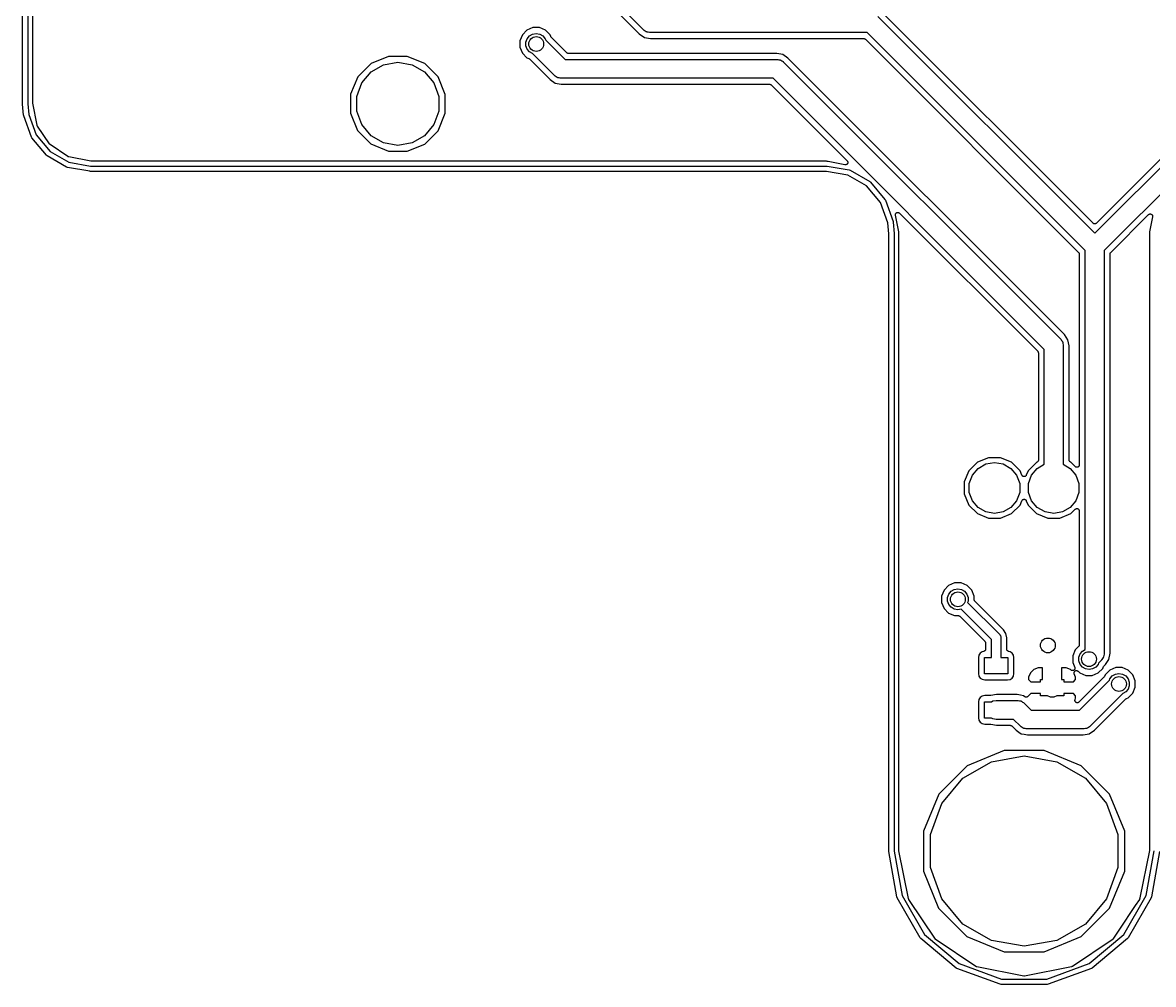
# Model space of a CAD drawing. Extents: x 51 to 137, y -158 to -25.
# Drawn here: x 50.69 to 99.14, y -157.67 to -116.44 of the extents above; entities that cross this region are included whole.
import ezdxf

# ---------------------------------------------------------------- set-up
doc = ezdxf.new("R2010")
doc.units = 0
doc.header["$MEASUREMENT"] = 0
doc.layers.add('BLACK', color=7, linetype='CONTINUOUS')

msp = doc.modelspace()

# ---------------------------------------------------------------- linework, layer by layer
at = {"layer": 'Black'}
for p, q in [((50.6857, -119.921), (50.6857, -28.1813)), ((50.9143, -28.1913), (50.9143, -119.916)), ((51.1175, -119.88), (51.1175, -28.2226)), ((77.2933, -116.752), (74.3712, -113.83)), ((74.1987, -114.017), (77.1066, -116.925)), ((87.3268, -116.177), (96.6219, -125.473)), ((96.5501, -125.042), (87.5134, -116.005)), ((72.2963, -116.763), (72.0997, -116.959)), ((72.5532, -116.657), (72.2963, -116.763)), ((72.831, -116.657), (72.5532, -116.657)), ((73.0877, -116.763), (72.831, -116.657)), ((73.284, -116.96), (73.0877, -116.763)), ((77.308, -116.762), (77.2933, -116.752)), ((77.3195, -116.776), (77.308, -116.762)), ((71.9931, -117.216), (71.9929, -117.494)), ((72.0997, -116.959), (71.9931, -117.216)), ((72.2521, -117.278), (72.3051, -117.132)), ((72.3051, -117.132), (72.4047, -117.013)), ((72.4047, -117.013), (72.5389, -116.936)), ((72.5389, -116.936), (72.6915, -116.909)), ((72.6915, -116.909), (72.8441, -116.936)), ((72.8441, -116.936), (72.9783, -117.013)), ((72.9783, -117.013), (73.0779, -117.132)), ((73.0779, -117.132), (73.0978, -117.187)), ((73.0978, -117.187), (73.9269, -118.016)), ((73.3141, -117.033), (73.284, -116.96)), ((73.3153, -117.035), (73.3141, -117.033)), ((73.3159, -117.037), (73.3153, -117.035)), ((73.3247, -117.05), (73.3159, -117.037)), ((73.333, -117.063), (73.3247, -117.05)), ((73.3348, -117.064), (73.333, -117.063)), ((73.3361, -117.066), (73.3348, -117.064)), ((74.0024, -117.732), (73.3361, -117.066)), ((77.1066, -116.925), (77.3287, -117.073)), ((77.3655, -116.803), (77.3195, -116.776)), ((77.3287, -117.073), (77.5907, -117.125)), ((77.4089, -116.833), (77.3655, -116.803)), ((77.4262, -116.838), (77.4089, -116.833)), ((77.4417, -116.847), (77.4262, -116.838)), ((77.494, -116.856), (77.4417, -116.847)), ((77.5453, -116.87), (77.494, -116.856)), ((77.5631, -116.868), (77.5453, -116.87)), ((77.5807, -116.871), (77.5631, -116.868)), ((86.8711, -116.871), (77.5807, -116.871)), ((77.5907, -117.125), (86.7238, -117.125)), ((86.7238, -117.125), (86.7282, -117.126)), ((86.7282, -117.126), (86.7326, -117.126)), ((86.7326, -117.126), (86.7454, -117.129)), ((86.7454, -117.129), (86.7585, -117.131)), ((86.7585, -117.131), (86.7624, -117.134)), ((86.7624, -117.134), (86.7667, -117.135)), ((86.7667, -117.135), (86.7776, -117.142)), ((86.7776, -117.142), (86.7891, -117.149)), ((86.7891, -117.149), (86.7919, -117.152)), ((86.7919, -117.152), (86.7956, -117.155)), ((86.7956, -117.155), (95.9317, -126.291)), ((96.2155, -126.216), (86.8711, -116.871)), ((96.6219, -125.473), (105.072, -117.023)), ((104.885, -116.85), (96.6937, -125.042)), ((71.9929, -117.494), (72.099, -117.75)), ((72.2521, -117.433), (72.2521, -117.278)), ((72.3051, -117.578), (72.2521, -117.433)), ((72.4047, -117.697), (72.3051, -117.578)), ((72.5322, -117.771), (72.4047, -117.697)), ((74.0061, -117.735), (74.0024, -117.732)), ((74.0089, -117.738), (74.0061, -117.735)), ((105.527, -117.716), (97.0283, -126.216)), ((65.6144, -118.197), (65.0423, -118.768)), ((66.3615, -117.889), (65.6144, -118.197)), ((66.1535, -118.244), (66.7639, -118.136)), ((67.1699, -117.889), (66.3615, -117.889)), ((66.7639, -118.136), (67.3743, -118.244)), ((67.9164, -118.199), (67.1699, -117.889)), ((68.4875, -118.771), (67.9164, -118.199)), ((72.099, -117.75), (72.2953, -117.947)), ((72.2953, -117.947), (72.3691, -117.978)), ((72.3691, -117.978), (72.371, -117.979)), ((72.371, -117.979), (72.3731, -117.98)), ((72.3731, -117.98), (72.3858, -117.988)), ((72.3858, -117.988), (72.3989, -117.997)), ((72.3989, -117.997), (72.4002, -117.998)), ((72.4002, -117.998), (72.402, -118)), ((72.402, -118), (73.2845, -118.882)), ((73.4712, -118.71), (72.5322, -117.771)), ((73.9269, -118.016), (83.0068, -118.016)), ((74.0204, -117.745), (74.0089, -117.738)), ((74.0313, -117.752), (74.0204, -117.745)), ((74.0356, -117.754), (74.0313, -117.752)), ((74.0395, -117.756), (74.0356, -117.754)), ((74.0526, -117.758), (74.0395, -117.756)), ((74.0654, -117.762), (74.0526, -117.758)), ((74.0698, -117.761), (74.0654, -117.762)), ((74.0742, -117.762), (74.0698, -117.761)), ((82.9968, -117.762), (74.0742, -117.762)), ((83.2588, -117.814), (82.9968, -117.762)), ((83.0068, -118.016), (83.0244, -118.019)), ((83.0244, -118.019), (83.0422, -118.018)), ((83.0422, -118.018), (83.0935, -118.031)), ((83.0935, -118.031), (83.1458, -118.041)), ((83.1458, -118.041), (83.1613, -118.049)), ((83.1613, -118.049), (83.1786, -118.054)), ((83.1786, -118.054), (83.222, -118.085)), ((83.222, -118.085), (83.268, -118.111)), ((83.4808, -117.963), (83.2588, -117.814)), ((83.268, -118.111), (83.2795, -118.125)), ((83.2795, -118.125), (83.2942, -118.135)), ((83.2942, -118.135), (95.1564, -129.997)), ((95.3289, -129.811), (83.4808, -117.963)), ((65.2182, -119.029), (65.6167, -118.554)), ((65.6167, -118.554), (66.1535, -118.244)), ((67.3743, -118.244), (67.9111, -118.554)), ((67.9111, -118.554), (68.3096, -119.029)), ((65.0423, -118.768), (64.7323, -119.515)), ((65.0062, -119.611), (65.2182, -119.029)), ((68.3096, -119.029), (68.5216, -119.611)), ((68.7963, -119.519), (68.4875, -118.771)), ((73.2845, -118.882), (73.5066, -119.031)), ((73.4859, -118.72), (73.4712, -118.71)), ((73.4974, -118.734), (73.4859, -118.72)), ((73.5434, -118.76), (73.4974, -118.734)), ((73.5066, -119.031), (73.7686, -119.083)), ((73.5868, -118.791), (73.5434, -118.76)), ((73.6041, -118.795), (73.5868, -118.791)), ((73.6196, -118.804), (73.6041, -118.795)), ((73.6719, -118.814), (73.6196, -118.804)), ((73.7232, -118.827), (73.6719, -118.814)), ((73.741, -118.826), (73.7232, -118.827)), ((73.7586, -118.829), (73.741, -118.826)), ((82.8385, -118.829), (73.7586, -118.829)), ((73.7686, -119.083), (82.6912, -119.083)), ((82.6912, -119.083), (82.6956, -119.084)), ((82.6956, -119.084), (82.7, -119.083)), ((82.7, -119.083), (82.7128, -119.087)), ((82.7128, -119.087), (82.7259, -119.089)), ((82.7259, -119.089), (82.7298, -119.091)), ((82.7298, -119.091), (82.7341, -119.092)), ((82.7341, -119.092), (82.745, -119.1)), ((82.745, -119.1), (82.7565, -119.107)), ((82.7565, -119.107), (82.7593, -119.11)), ((82.7593, -119.11), (82.763, -119.113)), ((82.763, -119.113), (86.014, -122.364)), ((94.4626, -130.453), (82.8385, -118.829)), ((64.7323, -119.515), (64.7315, -120.323)), ((65.0062, -120.231), (65.0062, -119.611)), ((68.5216, -119.611), (68.5216, -120.231)), ((68.7955, -120.327), (68.7963, -119.519)), ((50.6866, -119.926), (50.6857, -119.921)), ((50.6861, -119.931), (50.6866, -119.926)), ((50.7284, -120.414), (50.6861, -119.931)), ((50.9143, -119.916), (50.9548, -120.379)), ((51.1192, -119.89), (51.1175, -119.88)), ((51.1195, -119.9), (51.1192, -119.89)), ((51.3068, -120.842), (51.1195, -119.9)), ((50.7323, -120.428), (50.7284, -120.414)), ((50.7348, -120.443), (50.7323, -120.428)), ((51.0652, -121.351), (50.7348, -120.443)), ((50.9548, -120.379), (51.2731, -121.254)), ((64.7315, -120.323), (65.0402, -121.071)), ((65.2182, -120.813), (65.0062, -120.231)), ((68.5216, -120.231), (68.3096, -120.813)), ((68.4855, -121.074), (68.7955, -120.327)), ((51.3077, -120.844), (51.3068, -120.842)), ((51.3078, -120.846), (51.3077, -120.844)), ((51.314, -120.86), (51.3078, -120.846)), ((51.3196, -120.875), (51.314, -120.86)), ((51.3211, -120.876), (51.3196, -120.875)), ((51.322, -120.878), (51.3211, -120.876)), ((51.8323, -121.642), (51.322, -120.878)), ((65.0402, -121.071), (65.6114, -121.643)), ((65.6167, -121.288), (65.2182, -120.813)), ((68.3096, -120.813), (67.9111, -121.288)), ((67.9134, -121.645), (68.4855, -121.074)), ((51.0851, -121.385), (51.0652, -121.351)), ((51.706, -122.125), (51.0851, -121.385)), ((51.2731, -121.254), (51.8681, -121.963)), ((66.1535, -121.598), (65.6167, -121.288)), ((66.7639, -121.706), (66.1535, -121.598)), ((67.3743, -121.598), (66.7639, -121.706)), ((67.9111, -121.288), (67.3743, -121.598)), ((51.8338, -121.644), (51.8323, -121.642)), ((51.8348, -121.646), (51.8338, -121.644)), ((51.846, -121.656), (51.8348, -121.646)), ((51.8567, -121.667), (51.846, -121.656)), ((51.8587, -121.668), (51.8567, -121.667)), ((51.8603, -121.67), (51.8587, -121.668)), ((52.624, -122.18), (51.8603, -121.67)), ((51.8681, -121.963), (52.6697, -122.426)), ((65.6114, -121.643), (66.3579, -121.953)), ((66.3579, -121.953), (67.1663, -121.953)), ((67.1663, -121.953), (67.9134, -121.645)), ((51.7364, -122.151), (51.706, -122.125)), ((52.5729, -122.634), (51.7364, -122.151)), ((52.6261, -122.181), (52.624, -122.18)), ((52.6278, -122.183), (52.6261, -122.181)), ((52.6422, -122.188), (52.6278, -122.183)), ((52.6563, -122.195), (52.6422, -122.188)), ((52.6586, -122.195), (52.6563, -122.195)), ((52.6606, -122.195), (52.6586, -122.195)), ((53.6028, -122.383), (52.6606, -122.195)), ((52.6697, -122.426), (53.5913, -122.588)), ((53.6127, -122.383), (53.6028, -122.383)), ((53.6226, -122.385), (53.6127, -122.383)), ((85.1257, -122.385), (53.6226, -122.385)), ((85.1564, -122.391), (85.1257, -122.385)), ((85.1664, -122.391), (85.1564, -122.391)), ((85.1762, -122.393), (85.1664, -122.391)), ((85.2075, -122.393), (85.1762, -122.393)), ((85.9224, -122.535), (85.2075, -122.393)), ((85.928, -122.535), (85.9224, -122.535)), ((85.9333, -122.537), (85.928, -122.535)), ((85.9455, -122.536), (85.9333, -122.537)), ((85.9577, -122.536), (85.9455, -122.536)), ((85.9629, -122.534), (85.9577, -122.536)), ((85.9685, -122.534), (85.9629, -122.534)), ((85.9795, -122.528), (85.9685, -122.534)), ((85.9911, -122.525), (85.9795, -122.528)), ((85.9954, -122.521), (85.9911, -122.525)), ((86.0005, -122.519), (85.9954, -122.521)), ((86.0091, -122.51), (86.0005, -122.519)), ((86.0186, -122.502), (86.0091, -122.51)), ((86.014, -122.364), (86.0172, -122.368)), ((86.0172, -122.368), (86.0214, -122.372)), ((86.0215, -122.498), (86.0186, -122.502)), ((86.0214, -122.372), (86.0273, -122.383)), ((86.0254, -122.494), (86.0215, -122.498)), ((86.0306, -122.483), (86.0254, -122.494)), ((86.0273, -122.383), (86.0343, -122.392)), ((86.0369, -122.472), (86.0306, -122.483)), ((86.0343, -122.392), (86.0357, -122.398)), ((86.0357, -122.398), (86.0384, -122.403)), ((86.038, -122.467), (86.0369, -122.472)), ((86.0403, -122.462), (86.038, -122.467)), ((86.0384, -122.403), (86.0403, -122.415)), ((86.0403, -122.415), (86.0434, -122.427)), ((86.0414, -122.45), (86.0403, -122.462)), ((86.0438, -122.438), (86.0414, -122.45)), ((86.0434, -122.427), (86.0429, -122.432)), ((86.0429, -122.432), (86.0438, -122.438)), ((52.6102, -122.647), (52.5729, -122.634)), ((53.5615, -122.815), (52.6102, -122.647)), ((53.5715, -122.815), (53.5615, -122.815)), ((53.5813, -122.817), (53.5715, -122.815)), ((85.1257, -122.817), (53.5813, -122.817)), ((53.5913, -122.588), (85.1357, -122.588)), ((86.0473, -122.979), (85.1257, -122.817)), ((85.1357, -122.588), (85.1456, -122.59)), ((85.1456, -122.59), (85.1556, -122.59)), ((85.1556, -122.59), (86.1068, -122.757)), ((86.8489, -123.442), (86.0473, -122.979)), ((86.1068, -122.757), (86.1068, -122.757)), ((86.1068, -122.757), (86.1441, -122.771)), ((86.1441, -122.771), (86.9807, -123.254)), ((87.4439, -124.151), (86.8489, -123.442)), ((86.9807, -123.254), (87.0111, -123.28)), ((87.0111, -123.28), (87.632, -124.019)), ((87.632, -124.019), (87.6518, -124.054)), ((87.7622, -125.026), (87.4439, -124.151)), ((87.6518, -124.054), (87.9822, -124.962)), ((87.9822, -124.962), (87.9848, -124.976)), ((87.9848, -124.976), (87.9886, -124.991)), ((87.9886, -124.991), (88.0309, -125.474)), ((88.0827, -124.686), (88.0838, -124.674)), ((88.0841, -124.691), (88.0827, -124.686)), ((88.0835, -124.662), (88.0853, -124.656)), ((88.0838, -124.674), (88.0835, -124.662)), ((88.0843, -124.697), (88.0841, -124.691)), ((88.2265, -125.412), (88.0843, -124.697)), ((88.0853, -124.656), (88.0858, -124.651)), ((88.0858, -124.651), (88.0909, -124.64)), ((88.0909, -124.64), (88.0948, -124.628)), ((88.0948, -124.628), (88.0983, -124.624)), ((88.0983, -124.624), (88.1007, -124.619)), ((88.1007, -124.619), (88.1093, -124.61)), ((88.1093, -124.61), (88.1169, -124.601)), ((88.1169, -124.601), (88.1217, -124.598)), ((88.1217, -124.598), (88.1256, -124.594)), ((88.1256, -124.594), (88.1367, -124.589)), ((88.1367, -124.589), (88.1471, -124.582)), ((88.1471, -124.582), (88.1526, -124.581)), ((88.1526, -124.581), (88.1576, -124.579)), ((88.1576, -124.579), (88.1698, -124.578)), ((88.1698, -124.578), (88.1817, -124.576)), ((88.1817, -124.576), (88.1872, -124.576)), ((88.1872, -124.576), (88.1928, -124.576)), ((88.1928, -124.576), (88.2045, -124.579)), ((88.2045, -124.579), (88.2166, -124.581)), ((88.2166, -124.581), (88.2215, -124.584)), ((88.2215, -124.584), (88.2268, -124.585)), ((88.2268, -124.585), (88.2368, -124.592)), ((88.2368, -124.592), (88.2475, -124.598)), ((88.2475, -124.598), (88.2512, -124.602)), ((88.2512, -124.602), (88.2558, -124.605)), ((88.2558, -124.605), (94.1788, -130.528)), ((97.3121, -126.291), (98.9316, -124.672)), ((98.9316, -124.672), (98.9353, -124.669)), ((98.9353, -124.669), (98.9381, -124.666)), ((98.9381, -124.666), (98.9391, -124.665)), ((98.9391, -124.665), (98.9399, -124.664)), ((98.9399, -124.664), (98.9505, -124.658)), ((98.9505, -124.658), (98.9605, -124.651)), ((98.9605, -124.651), (98.9648, -124.65)), ((98.9648, -124.65), (98.9687, -124.648)), ((98.9687, -124.648), (98.9698, -124.648)), ((98.9698, -124.648), (98.9708, -124.647)), ((98.9708, -124.647), (98.9828, -124.645)), ((99.1031, -124.763), (98.9741, -125.412)), ((98.9828, -124.645), (98.9946, -124.642)), ((98.9946, -124.642), (98.999, -124.643)), ((98.999, -124.643), (99.0035, -124.642)), ((99.0035, -124.642), (99.0046, -124.642)), ((99.0046, -124.642), (99.0057, -124.642)), ((99.0057, -124.642), (99.0176, -124.644)), ((99.0176, -124.644), (99.0297, -124.645)), ((99.0297, -124.645), (99.0338, -124.647)), ((99.0338, -124.647), (99.0382, -124.648)), ((99.0382, -124.648), (99.0392, -124.648)), ((99.0392, -124.648), (99.0403, -124.649)), ((99.0403, -124.649), (99.0507, -124.655)), ((99.0507, -124.655), (99.0617, -124.66)), ((99.0617, -124.66), (99.0649, -124.663)), ((99.0649, -124.663), (99.0688, -124.666)), ((99.0688, -124.666), (99.0695, -124.666)), ((99.0695, -124.666), (99.0704, -124.667)), ((99.0704, -124.667), (99.0781, -124.676)), ((99.0781, -124.676), (99.0867, -124.685)), ((99.0867, -124.685), (99.0886, -124.689)), ((99.0886, -124.689), (99.0914, -124.693)), ((99.0914, -124.693), (99.0918, -124.694)), ((99.0918, -124.694), (99.0925, -124.695)), ((99.0925, -124.695), (99.0964, -124.706)), ((99.0964, -124.706), (99.1016, -124.717)), ((99.1016, -124.717), (99.102, -124.722)), ((99.102, -124.722), (99.1035, -124.726)), ((99.1035, -124.761), (99.1031, -124.762)), ((99.1031, -124.762), (99.1031, -124.763)), ((99.1035, -124.726), (99.1035, -124.727)), ((99.1035, -124.727), (99.1039, -124.728)), ((99.1047, -124.752), (99.1035, -124.757)), ((99.1035, -124.757), (99.1035, -124.761)), ((99.1039, -124.728), (99.1036, -124.74)), ((99.1036, -124.74), (99.1047, -124.752)), ((87.8027, -125.489), (87.7622, -125.026)), ((88.0309, -125.474), (88.0304, -125.479)), ((88.0304, -125.479), (88.0313, -125.484)), ((88.0313, -125.484), (88.0313, -151.958)), ((88.2265, -125.443), (88.2265, -125.412)), ((88.2282, -125.453), (88.2265, -125.443)), ((88.2284, -125.463), (88.2282, -125.453)), ((88.2345, -125.494), (88.2284, -125.463)), ((96.5573, -125.047), (96.5501, -125.042)), ((96.5636, -125.053), (96.5573, -125.047)), ((96.5717, -125.057), (96.5636, -125.053)), ((96.579, -125.062), (96.5717, -125.057)), ((96.5875, -125.064), (96.579, -125.062)), ((96.5956, -125.068), (96.5875, -125.064)), ((96.6045, -125.069), (96.5956, -125.068)), ((96.613, -125.071), (96.6045, -125.069)), ((96.6219, -125.07), (96.613, -125.071)), ((96.6308, -125.071), (96.6219, -125.07)), ((96.6393, -125.069), (96.6308, -125.071)), ((96.6482, -125.068), (96.6393, -125.069)), ((96.6563, -125.064), (96.6482, -125.068)), ((96.6648, -125.062), (96.6563, -125.064)), ((96.6721, -125.057), (96.6648, -125.062)), ((96.6802, -125.053), (96.6721, -125.057)), ((96.6865, -125.047), (96.6802, -125.053)), ((96.6937, -125.042), (96.6865, -125.047)), ((98.9721, -125.463), (98.966, -125.494)), ((98.9723, -125.453), (98.9721, -125.463)), ((98.9741, -125.443), (98.9723, -125.453)), ((98.9741, -125.412), (98.9741, -125.443)), ((87.8027, -151.936), (87.8027, -125.489)), ((88.2345, -151.93), (88.2345, -125.494)), ((98.966, -125.494), (98.966, -151.917)), ((95.9317, -126.291), (95.9343, -126.295)), ((95.9343, -126.295), (95.9377, -126.298)), ((95.9377, -126.298), (95.9444, -126.309)), ((95.9444, -126.309), (95.952, -126.32)), ((95.952, -126.32), (95.9531, -126.324)), ((95.9531, -126.324), (95.9554, -126.328)), ((95.9554, -126.328), (95.9577, -126.341)), ((95.9577, -126.341), (95.9611, -126.354)), ((95.9611, -126.354), (95.9607, -126.359)), ((95.9607, -126.359), (95.9615, -126.363)), ((95.9615, -126.363), (95.9615, -135.403)), ((96.2155, -143.314), (96.2155, -126.216)), ((97.0283, -126.216), (97.0283, -143.485)), ((97.2823, -126.363), (97.2831, -126.359)), ((97.2823, -143.475), (97.2823, -126.363)), ((97.2827, -126.354), (97.2861, -126.341)), ((97.2831, -126.359), (97.2827, -126.354)), ((97.2861, -126.341), (97.2884, -126.328)), ((97.2884, -126.328), (97.2907, -126.324)), ((97.2907, -126.324), (97.2918, -126.32)), ((97.2918, -126.32), (97.2994, -126.309)), ((97.2994, -126.309), (97.3061, -126.298)), ((97.3061, -126.298), (97.3095, -126.295)), ((97.3095, -126.295), (97.3121, -126.291)), ((95.4773, -130.033), (95.3289, -129.811)), ((95.1564, -129.997), (95.1666, -130.012)), ((95.1666, -130.012), (95.1803, -130.023)), ((95.1803, -130.023), (95.2069, -130.069)), ((95.2069, -130.069), (95.2373, -130.113)), ((95.2373, -130.113), (95.242, -130.13)), ((95.242, -130.13), (95.2509, -130.146)), ((95.2509, -130.146), (95.2601, -130.198)), ((95.2601, -130.198), (95.2739, -130.249)), ((95.2739, -130.249), (95.2723, -130.267)), ((95.2723, -130.267), (95.2754, -130.285)), ((95.2754, -130.285), (95.2754, -135.376)), ((95.5294, -130.295), (95.4773, -130.033)), ((95.5294, -135.192), (95.5294, -130.295)), ((94.1788, -130.528), (94.1814, -130.532)), ((94.1814, -130.532), (94.1848, -130.535)), ((94.1848, -130.535), (94.1915, -130.546)), ((94.1915, -130.546), (94.1991, -130.557)), ((94.1991, -130.557), (94.2002, -130.562)), ((94.2002, -130.562), (94.2025, -130.565)), ((94.2025, -130.565), (94.2048, -130.579)), ((94.2048, -130.579), (94.2082, -130.591)), ((94.2082, -130.591), (94.2078, -130.596)), ((94.2078, -130.596), (94.2086, -130.6)), ((94.2086, -130.6), (94.2086, -135.191)), ((94.4626, -135.376), (94.4626, -130.453)), ((92.0725, -135.092), (91.5962, -135.289)), ((92.5878, -135.093), (92.0725, -135.092)), ((93.0637, -135.29), (92.5878, -135.093)), ((91.2315, -135.653), (91.0338, -136.129)), ((91.5962, -135.289), (91.2315, -135.653)), ((91.3795, -135.84), (91.6243, -135.548)), ((91.6243, -135.548), (91.954, -135.358)), ((91.954, -135.358), (92.329, -135.292)), ((92.329, -135.292), (92.704, -135.358)), ((92.704, -135.358), (93.0337, -135.548)), ((93.0337, -135.548), (93.2785, -135.84)), ((93.4278, -135.655), (93.0637, -135.29)), ((93.5052, -135.842), (93.4278, -135.655)), ((93.7715, -135.653), (93.6929, -135.842)), ((94.1362, -135.289), (93.7715, -135.653)), ((93.9195, -135.84), (94.1643, -135.548)), ((94.1458, -135.285), (94.1362, -135.289)), ((94.1515, -135.282), (94.1458, -135.285)), ((94.1578, -135.279), (94.1515, -135.282)), ((94.1663, -135.272), (94.1578, -135.279)), ((94.1643, -135.548), (94.4626, -135.376)), ((94.1756, -135.266), (94.1663, -135.272)), ((94.1797, -135.261), (94.1756, -135.266)), ((94.1848, -135.257), (94.1797, -135.261)), ((94.1903, -135.247), (94.1848, -135.257)), ((94.1971, -135.238), (94.1903, -135.247)), ((94.1991, -135.232), (94.1971, -135.238)), ((94.2025, -135.226), (94.1991, -135.232)), ((94.2044, -135.215), (94.2025, -135.226)), ((94.2077, -135.205), (94.2044, -135.215)), ((94.2086, -135.191), (94.2074, -135.198)), ((94.2074, -135.198), (94.2077, -135.205)), ((95.2754, -135.376), (95.5737, -135.548)), ((95.5306, -135.198), (95.5294, -135.192)), ((95.5303, -135.205), (95.5306, -135.198)), ((95.5336, -135.216), (95.5303, -135.205)), ((95.5355, -135.227), (95.5336, -135.216)), ((95.5388, -135.232), (95.5355, -135.227)), ((95.5408, -135.239), (95.5388, -135.232)), ((95.5476, -135.247), (95.5408, -135.239)), ((95.5532, -135.257), (95.5476, -135.247)), ((95.5583, -135.261), (95.5532, -135.257)), ((95.5623, -135.267), (95.5583, -135.261)), ((95.5717, -135.273), (95.5623, -135.267)), ((95.5802, -135.28), (95.5717, -135.273)), ((95.5737, -135.548), (95.8185, -135.84)), ((95.5864, -135.282), (95.5802, -135.28)), ((95.592, -135.286), (95.5864, -135.282)), ((95.6037, -135.29), (95.592, -135.286)), ((95.788, -135.475), (95.6037, -135.29)), ((95.7989, -135.483), (95.788, -135.475)), ((95.8091, -135.491), (95.7989, -135.483)), ((95.8133, -135.493), (95.8091, -135.491)), ((95.8169, -135.495), (95.8133, -135.493)), ((95.8297, -135.499), (95.8169, -135.495)), ((95.8423, -135.503), (95.8297, -135.499)), ((95.8467, -135.503), (95.8423, -135.503)), ((95.851, -135.504), (95.8467, -135.503)), ((95.8642, -135.503), (95.851, -135.504)), ((95.8775, -135.503), (95.8642, -135.503)), ((95.8817, -135.502), (95.8775, -135.503)), ((95.8861, -135.501), (95.8817, -135.502)), ((95.8982, -135.496), (95.8861, -135.501)), ((95.9107, -135.491), (95.8982, -135.496)), ((95.9141, -135.488), (95.9107, -135.491)), ((95.9181, -135.487), (95.9141, -135.488)), ((95.9275, -135.477), (95.9181, -135.487)), ((95.9377, -135.469), (95.9275, -135.477)), ((95.9399, -135.465), (95.9377, -135.469)), ((95.9431, -135.462), (95.9399, -135.465)), ((95.9487, -135.45), (95.9431, -135.462)), ((95.9554, -135.438), (95.9487, -135.45)), ((95.9561, -135.434), (95.9554, -135.438)), ((95.958, -135.43), (95.9561, -135.434)), ((95.9592, -135.416), (95.958, -135.43)), ((95.9615, -135.403), (95.9592, -135.416)), ((91.0338, -136.129), (91.0334, -136.645)), ((91.2493, -136.198), (91.3795, -135.84)), ((93.2785, -135.84), (93.4087, -136.198)), ((93.5123, -135.854), (93.5052, -135.842)), ((93.5184, -135.865), (93.5123, -135.854)), ((93.5217, -135.868), (93.5184, -135.865)), ((93.5241, -135.872), (93.5217, -135.868)), ((93.5346, -135.88), (93.5241, -135.872)), ((93.5444, -135.889), (93.5346, -135.88)), ((93.5485, -135.891), (93.5444, -135.889)), ((93.5521, -135.894), (93.5485, -135.891)), ((93.5647, -135.898), (93.5521, -135.894)), ((93.577, -135.903), (93.5647, -135.898)), ((93.5814, -135.903), (93.577, -135.903)), ((93.5857, -135.904), (93.5814, -135.903)), ((93.599, -135.904), (93.5857, -135.904)), ((93.6122, -135.904), (93.599, -135.904)), ((93.6165, -135.903), (93.6122, -135.904)), ((93.621, -135.903), (93.6165, -135.903)), ((93.6332, -135.898), (93.621, -135.903)), ((93.6459, -135.894), (93.6332, -135.898)), ((93.6494, -135.891), (93.6459, -135.894)), ((93.6536, -135.889), (93.6494, -135.891)), ((93.6634, -135.88), (93.6536, -135.889)), ((93.6739, -135.872), (93.6634, -135.88)), ((93.6763, -135.868), (93.6739, -135.872)), ((93.6796, -135.865), (93.6763, -135.868)), ((93.6857, -135.854), (93.6796, -135.865)), ((93.6929, -135.842), (93.6857, -135.854)), ((93.7893, -136.198), (93.9195, -135.84)), ((95.8185, -135.84), (95.9487, -136.198)), ((91.2493, -136.578), (91.2493, -136.198)), ((91.3795, -136.936), (91.2493, -136.578)), ((93.4087, -136.578), (93.2785, -136.936)), ((93.4087, -136.198), (93.4087, -136.578)), ((93.7893, -136.578), (93.7893, -136.198)), ((93.9195, -136.936), (93.7893, -136.578)), ((95.9487, -136.578), (95.8185, -136.936)), ((95.9487, -136.198), (95.9487, -136.578)), ((91.0334, -136.645), (91.2302, -137.121)), ((91.6243, -137.228), (91.3795, -136.936)), ((93.2785, -136.936), (93.0337, -137.228)), ((93.4265, -137.123), (93.5051, -136.934)), ((93.5051, -136.934), (93.5123, -136.922)), ((93.5123, -136.922), (93.5184, -136.911)), ((93.5184, -136.911), (93.5217, -136.908)), ((93.5217, -136.908), (93.5241, -136.904)), ((93.5241, -136.904), (93.5346, -136.896)), ((93.5346, -136.896), (93.5444, -136.887)), ((93.5444, -136.887), (93.5486, -136.885)), ((93.5486, -136.885), (93.5521, -136.882)), ((93.5521, -136.882), (93.5648, -136.878)), ((93.5648, -136.878), (93.577, -136.873)), ((93.577, -136.873), (93.5815, -136.873)), ((93.5815, -136.873), (93.5858, -136.872)), ((93.5858, -136.872), (93.599, -136.872)), ((93.599, -136.872), (93.6123, -136.872)), ((93.6123, -136.872), (93.6166, -136.873)), ((93.6166, -136.873), (93.621, -136.873)), ((93.621, -136.873), (93.6333, -136.878)), ((93.6333, -136.878), (93.6459, -136.882)), ((93.6459, -136.882), (93.6495, -136.885)), ((93.6495, -136.885), (93.6536, -136.887)), ((93.6536, -136.887), (93.6634, -136.896)), ((93.6634, -136.896), (93.6739, -136.904)), ((93.6739, -136.904), (93.6763, -136.908)), ((93.6763, -136.908), (93.6796, -136.911)), ((93.6796, -136.911), (93.6857, -136.922)), ((93.6857, -136.922), (93.6928, -136.934)), ((93.6928, -136.934), (93.7702, -137.121)), ((94.1643, -137.228), (93.9195, -136.936)), ((95.8185, -136.936), (95.5737, -137.228)), ((91.2302, -137.121), (91.5943, -137.486)), ((91.5943, -137.486), (92.0702, -137.683)), ((91.954, -137.418), (91.6243, -137.228)), ((92.329, -137.484), (91.954, -137.418)), ((92.704, -137.418), (92.329, -137.484)), ((92.5855, -137.684), (93.0618, -137.487)), ((93.0337, -137.228), (92.704, -137.418)), ((93.0618, -137.487), (93.4265, -137.123)), ((93.7702, -137.121), (94.1343, -137.486)), ((94.1343, -137.486), (94.6102, -137.683)), ((94.494, -137.418), (94.1643, -137.228)), ((94.869, -137.484), (94.494, -137.418)), ((95.244, -137.418), (94.869, -137.484)), ((95.1255, -137.684), (95.6018, -137.487)), ((95.5737, -137.228), (95.244, -137.418)), ((95.6018, -137.487), (95.7881, -137.301)), ((95.7881, -137.301), (95.799, -137.293)), ((95.799, -137.293), (95.8091, -137.285)), ((95.8091, -137.285), (95.8133, -137.283)), ((95.8133, -137.283), (95.817, -137.281)), ((95.817, -137.281), (95.8298, -137.277)), ((95.8298, -137.277), (95.8423, -137.273)), ((95.8423, -137.273), (95.8468, -137.273)), ((95.8468, -137.273), (95.8511, -137.272)), ((95.8511, -137.272), (95.8643, -137.273)), ((95.8643, -137.273), (95.8775, -137.273)), ((95.8775, -137.273), (95.8818, -137.274)), ((95.8818, -137.274), (95.8863, -137.275)), ((95.8863, -137.275), (95.8983, -137.28)), ((95.8983, -137.28), (95.9107, -137.285)), ((95.9107, -137.285), (95.9142, -137.288)), ((95.9142, -137.288), (95.9182, -137.29)), ((95.9182, -137.29), (95.9276, -137.299)), ((95.9276, -137.299), (95.9377, -137.307)), ((95.9377, -137.307), (95.94, -137.311)), ((95.94, -137.311), (95.9432, -137.315)), ((95.9432, -137.315), (95.9488, -137.327)), ((95.9488, -137.327), (95.9554, -137.338)), ((95.9554, -137.338), (95.9562, -137.342)), ((95.9562, -137.342), (95.9581, -137.347)), ((95.9581, -137.347), (95.9592, -137.36)), ((95.9592, -137.36), (95.9615, -137.373)), ((95.9615, -137.373), (95.9615, -143.116)), ((92.0702, -137.683), (92.5855, -137.684)), ((94.6102, -137.683), (95.1255, -137.684)), ((90.6209, -140.462), (90.364, -140.568)), ((90.8987, -140.463), (90.6209, -140.462)), ((91.1554, -140.569), (90.8987, -140.463)), ((90.1674, -140.765), (90.0608, -141.021)), ((90.364, -140.568), (90.1674, -140.765)), ((90.3198, -141.083), (90.3728, -140.938)), ((90.3728, -140.938), (90.4724, -140.819)), ((90.4724, -140.819), (90.6066, -140.742)), ((90.6066, -140.742), (90.7592, -140.715)), ((90.7592, -140.715), (90.9118, -140.742)), ((90.9118, -140.742), (91.046, -140.819)), ((91.046, -140.819), (91.1456, -140.938)), ((91.1456, -140.938), (91.1986, -141.083)), ((91.3517, -140.766), (91.1554, -140.569)), ((91.4578, -141.023), (91.3517, -140.766)), ((90.0608, -141.021), (90.0606, -141.299)), ((90.0606, -141.299), (90.1667, -141.556)), ((90.3198, -141.238), (90.3198, -141.083)), ((90.3728, -141.384), (90.3198, -141.238)), ((90.4724, -141.503), (90.3728, -141.384)), ((91.1986, -141.238), (91.1787, -141.293)), ((91.1787, -141.293), (92.5438, -142.658)), ((91.1986, -141.083), (91.1986, -141.238)), ((91.4577, -141.171), (91.4578, -141.023)), ((91.4585, -141.175), (91.4577, -141.171)), ((91.4581, -141.18), (91.4585, -141.175)), ((91.4615, -141.192), (91.4581, -141.18)), ((91.4638, -141.205), (91.4615, -141.192)), ((91.466, -141.209), (91.4638, -141.205)), ((91.4672, -141.214), (91.466, -141.209)), ((91.4748, -141.225), (91.4672, -141.214)), ((91.4814, -141.236), (91.4748, -141.225)), ((91.4849, -141.239), (91.4814, -141.236)), ((91.4874, -141.243), (91.4849, -141.239)), ((92.7163, -142.471), (91.4874, -141.243)), ((90.1667, -141.556), (90.363, -141.753)), ((90.363, -141.753), (90.6196, -141.859)), ((90.6066, -141.58), (90.4724, -141.503)), ((90.7592, -141.607), (90.6066, -141.58)), ((90.6196, -141.859), (90.7691, -141.859)), ((90.8942, -141.583), (90.7592, -141.607)), ((90.7691, -141.859), (90.7735, -141.86)), ((90.7735, -141.86), (90.7779, -141.86)), ((90.7779, -141.86), (90.7908, -141.863)), ((90.7908, -141.863), (90.8039, -141.866)), ((90.8039, -141.866), (90.8077, -141.868)), ((90.8077, -141.868), (90.812, -141.869)), ((90.812, -141.869), (90.8229, -141.877)), ((90.8229, -141.877), (90.8344, -141.883)), ((90.8344, -141.883), (90.8373, -141.887)), ((90.8373, -141.887), (90.8409, -141.889)), ((90.8409, -141.889), (91.9131, -142.961)), ((92.1969, -142.886), (90.8942, -141.583)), ((92.1969, -143.653), (92.1969, -142.886)), ((92.5438, -142.658), (92.5489, -142.665)), ((92.5489, -142.665), (92.5558, -142.671)), ((92.5558, -142.671), (92.569, -142.694)), ((92.569, -142.694), (92.5843, -142.716)), ((92.5843, -142.716), (92.5866, -142.725)), ((92.5866, -142.725), (92.591, -142.732)), ((92.591, -142.732), (92.5957, -142.758)), ((92.5957, -142.758), (92.6025, -142.784)), ((92.6025, -142.784), (92.6017, -142.793)), ((92.6017, -142.793), (92.6033, -142.802)), ((92.6033, -142.802), (92.6033, -143.653)), ((92.8207, -142.628), (92.7163, -142.471)), ((92.8573, -142.812), (92.8207, -142.628)), ((92.8573, -143.302), (92.8573, -142.812)), ((91.8032, -143.412), (91.7178, -143.468)), ((91.8607, -143.401), (91.8032, -143.412)), ((91.8764, -143.395), (91.8607, -143.401)), ((91.8921, -143.389), (91.8764, -143.395)), ((91.8928, -143.389), (91.8921, -143.389)), ((91.8936, -143.388), (91.8928, -143.389)), ((91.9063, -143.377), (91.8936, -143.388)), ((91.9191, -143.367), (91.9063, -143.377)), ((91.9131, -142.961), (91.9157, -142.965)), ((91.9157, -142.965), (91.9191, -142.968)), ((91.9191, -142.968), (91.9258, -142.979)), ((91.9196, -143.366), (91.9191, -143.367)), ((91.9202, -143.365), (91.9196, -143.366)), ((91.9284, -143.351), (91.9202, -143.365)), ((91.9258, -142.979), (91.9334, -142.99)), ((91.9368, -143.336), (91.9284, -143.351)), ((91.9334, -142.99), (91.9345, -142.995)), ((91.9345, -142.995), (91.9368, -142.999)), ((91.9368, -142.999), (91.9391, -143.012)), ((91.9369, -143.335), (91.9368, -143.336)), ((91.9374, -143.334), (91.9369, -143.335)), ((91.94, -143.318), (91.9374, -143.334)), ((91.9391, -143.012), (91.9425, -143.024)), ((91.9429, -143.301), (91.94, -143.318)), ((91.9425, -143.024), (91.9421, -143.029)), ((91.9421, -143.029), (91.9429, -143.033)), ((91.9429, -143.033), (91.9429, -143.301)), ((92.8602, -143.318), (92.8573, -143.302)), ((92.8626, -143.334), (92.8602, -143.318)), ((92.8632, -143.335), (92.8626, -143.334)), ((92.8634, -143.336), (92.8632, -143.335)), ((92.8717, -143.351), (92.8634, -143.336)), ((92.8796, -143.365), (92.8717, -143.351)), ((92.8805, -143.366), (92.8796, -143.365)), ((92.8811, -143.367), (92.8805, -143.366)), ((92.8937, -143.378), (92.8811, -143.367)), ((92.9061, -143.388), (92.8937, -143.378)), ((92.9072, -143.389), (92.9061, -143.388)), ((92.9081, -143.39), (92.9072, -143.389)), ((92.9236, -143.395), (92.9081, -143.39)), ((92.9389, -143.401), (92.9236, -143.395)), ((93.0003, -143.414), (92.9389, -143.401)), ((93.0847, -143.471), (93.0003, -143.414)), ((95.7885, -143.331), (95.6819, -143.587)), ((95.9317, -143.188), (95.7885, -143.331)), ((95.9343, -143.184), (95.9317, -143.188)), ((95.9377, -143.181), (95.9343, -143.184)), ((95.9443, -143.17), (95.9377, -143.181)), ((95.9519, -143.159), (95.9443, -143.17)), ((95.9531, -143.154), (95.9519, -143.159)), ((95.9554, -143.15), (95.9531, -143.154)), ((95.9577, -143.137), (95.9554, -143.15)), ((95.9611, -143.125), (95.9577, -143.137)), ((95.9615, -143.116), (95.9607, -143.12)), ((95.9607, -143.12), (95.9611, -143.125)), ((95.9939, -143.504), (96.0935, -143.385)), ((96.0935, -143.385), (96.2155, -143.314)), ((91.6608, -143.553), (91.6388, -143.663)), ((91.6388, -143.663), (91.6388, -144.344)), ((91.7178, -143.468), (91.6608, -143.553)), ((91.8997, -144.354), (91.8997, -143.653)), ((91.8997, -143.653), (92.1969, -143.653)), ((92.6033, -143.653), (92.9005, -143.653)), ((92.9005, -143.653), (92.9005, -144.354)), ((93.1408, -143.556), (93.0847, -143.471)), ((93.1615, -143.662), (93.1408, -143.556)), ((93.1615, -144.343), (93.1615, -143.662)), ((95.6819, -143.587), (95.6817, -143.865)), ((95.6817, -143.865), (95.7704, -144.08)), ((95.9409, -143.649), (95.9939, -143.504)), ((95.9409, -143.804), (95.9409, -143.649)), ((95.9939, -143.95), (95.9409, -143.804)), ((96.7866, -143.895), (96.7667, -143.95)), ((96.9093, -143.772), (96.7866, -143.895)), ((96.9195, -143.758), (96.9093, -143.772)), ((96.9332, -143.746), (96.9195, -143.758)), ((96.9598, -143.7), (96.9332, -143.746)), ((96.9902, -143.657), (96.9598, -143.7)), ((96.9948, -143.64), (96.9902, -143.657)), ((97.0038, -143.624), (96.9948, -143.64)), ((97.013, -143.572), (97.0038, -143.624)), ((97.0268, -143.521), (97.013, -143.572)), ((97.0283, -143.485), (97.0252, -143.503)), ((97.0252, -143.503), (97.0268, -143.521)), ((97.0818, -143.959), (97.2302, -143.737)), ((97.2302, -143.737), (97.2823, -143.475)), ((91.6388, -144.344), (91.6594, -144.45)), ((92.9005, -144.354), (91.8997, -144.354)), ((93.1394, -144.453), (93.1615, -144.343)), ((93.8668, -144.315), (93.7895, -144.501)), ((94.0097, -144.172), (93.8668, -144.315)), ((94.1965, -144.094), (94.0097, -144.172)), ((94.3915, -144.094), (94.1965, -144.094)), ((94.3915, -144.602), (94.3915, -144.094)), ((95.3993, -144.094), (95.2043, -144.094)), ((95.2043, -144.094), (95.2043, -144.602)), ((95.586, -144.172), (95.3993, -144.094)), ((95.6047, -144.191), (95.586, -144.172)), ((95.6173, -144.199), (95.6047, -144.191)), ((95.6296, -144.209), (95.6173, -144.199)), ((95.6317, -144.209), (95.6296, -144.209)), ((95.6336, -144.211), (95.6317, -144.209)), ((95.6485, -144.215), (95.6336, -144.211)), ((95.6632, -144.219), (95.6485, -144.215)), ((95.6655, -144.219), (95.6632, -144.219)), ((95.6677, -144.22), (95.6655, -144.219)), ((95.6831, -144.219), (95.6677, -144.22)), ((95.6984, -144.218), (95.6831, -144.219)), ((95.7006, -144.217), (95.6984, -144.218)), ((95.7028, -144.217), (95.7006, -144.217)), ((95.7168, -144.21), (95.7028, -144.217)), ((95.7311, -144.204), (95.7168, -144.21)), ((95.7327, -144.203), (95.7311, -144.204)), ((95.7348, -144.202), (95.7327, -144.203)), ((95.7457, -144.191), (95.7348, -144.202)), ((95.7389, -144.323), (95.7409, -144.307)), ((95.7394, -144.325), (95.7389, -144.323)), ((95.7392, -144.327), (95.7394, -144.325)), ((95.7432, -144.342), (95.7392, -144.327)), ((95.7409, -144.307), (95.7423, -144.292)), ((95.7423, -144.292), (95.7432, -144.29)), ((95.7432, -144.29), (95.7435, -144.288)), ((95.7465, -144.357), (95.7432, -144.342)), ((95.7435, -144.288), (95.7507, -144.274)), ((95.7571, -144.181), (95.7457, -144.191)), ((95.8063, -144.501), (95.7465, -144.357)), ((95.7507, -144.274), (95.7572, -144.26)), ((95.7582, -144.179), (95.7571, -144.181)), ((95.7572, -144.26), (95.7588, -144.258)), ((95.7598, -144.177), (95.7582, -144.179)), ((95.7588, -144.258), (95.7598, -144.257)), ((95.7663, -144.163), (95.7598, -144.177)), ((95.7598, -144.257), (95.7712, -144.246)), ((95.7734, -144.149), (95.7663, -144.163)), ((95.7704, -144.08), (95.7738, -144.095)), ((95.7712, -144.246), (95.7822, -144.235)), ((95.7737, -144.147), (95.7734, -144.149)), ((95.7747, -144.145), (95.7737, -144.147)), ((95.7738, -144.095), (95.7778, -144.11)), ((95.776, -144.13), (95.7747, -144.145)), ((95.7781, -144.114), (95.776, -144.13)), ((95.7778, -144.11), (95.7776, -144.112)), ((95.7776, -144.112), (95.7781, -144.114)), ((95.7822, -144.235), (95.7842, -144.234)), ((95.7842, -144.234), (95.7858, -144.233)), ((95.7858, -144.233), (95.8001, -144.227)), ((95.8001, -144.227), (95.8142, -144.22)), ((95.8142, -144.22), (95.8164, -144.22)), ((95.8164, -144.22), (95.8184, -144.219)), ((95.8184, -144.219), (95.8339, -144.218)), ((95.8339, -144.218), (95.8493, -144.217)), ((95.8493, -144.217), (95.8515, -144.218)), ((95.8515, -144.218), (95.8537, -144.218)), ((95.8537, -144.218), (95.8685, -144.222)), ((95.8685, -144.222), (95.8834, -144.226)), ((95.8834, -144.226), (95.8852, -144.228)), ((95.8852, -144.228), (95.8873, -144.228)), ((95.8873, -144.228), (95.8996, -144.238)), ((95.8996, -144.238), (95.9123, -144.247)), ((95.9123, -144.247), (95.9841, -144.319)), ((95.9841, -144.319), (96.2407, -144.425)), ((96.0935, -144.069), (95.9939, -143.95)), ((96.2277, -144.146), (96.0935, -144.069)), ((96.3803, -144.173), (96.2277, -144.146)), ((96.5329, -144.146), (96.3803, -144.173)), ((96.5186, -144.425), (96.7755, -144.319)), ((96.6671, -144.069), (96.5329, -144.146)), ((96.7667, -143.95), (96.6671, -144.069)), ((96.7755, -144.319), (96.9721, -144.123)), ((96.9721, -144.123), (97.0028, -144.049)), ((97.0028, -144.049), (97.0039, -144.047)), ((97.0039, -144.047), (97.0045, -144.045)), ((97.0045, -144.045), (97.0134, -144.032)), ((97.0134, -144.032), (97.0217, -144.019)), ((97.0217, -144.019), (97.0235, -144.018)), ((97.0235, -144.018), (97.0248, -144.016)), ((97.0248, -144.016), (97.0818, -143.959)), ((97.2678, -144.197), (97.0712, -144.394)), ((97.5247, -144.091), (97.2678, -144.197)), ((97.3762, -144.448), (97.5104, -144.371)), ((97.5104, -144.371), (97.663, -144.344)), ((97.8025, -144.092), (97.5247, -144.091)), ((97.663, -144.344), (97.8156, -144.371)), ((98.0592, -144.198), (97.8025, -144.092)), ((97.8156, -144.371), (97.9498, -144.448)), ((98.2555, -144.395), (98.0592, -144.198)), ((91.6594, -144.45), (91.7155, -144.536)), ((91.7155, -144.536), (91.7999, -144.592)), ((91.7999, -144.592), (91.9098, -144.615)), ((91.9098, -144.615), (92.8907, -144.615)), ((92.8907, -144.615), (92.9971, -144.594)), ((92.9971, -144.594), (93.0824, -144.538)), ((93.0824, -144.538), (93.1394, -144.453)), ((93.7895, -144.501), (93.7895, -144.606)), ((93.7895, -144.606), (93.8824, -144.699)), ((93.8824, -144.699), (94.2975, -144.699)), ((94.2975, -144.699), (94.2975, -144.602)), ((94.2975, -144.602), (94.3915, -144.602)), ((95.2043, -144.602), (95.2983, -144.602)), ((95.2983, -144.602), (95.2983, -144.699)), ((95.2983, -144.699), (95.7134, -144.699)), ((95.7134, -144.699), (95.8063, -144.606)), ((95.8063, -144.606), (95.8063, -144.501)), ((97.0185, -144.501), (95.9495, -145.57)), ((95.9707, -145.908), (97.2567, -144.622)), ((96.2407, -144.425), (96.5186, -144.425)), ((97.0198, -144.499), (97.0185, -144.501)), ((97.0215, -144.497), (97.0198, -144.499)), ((97.0299, -144.484), (97.0215, -144.497)), ((97.0388, -144.472), (97.0299, -144.484)), ((97.0394, -144.469), (97.0388, -144.472)), ((97.0405, -144.468), (97.0394, -144.469)), ((97.0712, -144.394), (97.0405, -144.468)), ((97.2567, -144.622), (97.2766, -144.567)), ((97.2766, -144.567), (97.3762, -144.448)), ((97.9498, -144.448), (98.0494, -144.567)), ((98.0494, -144.567), (98.1024, -144.713)), ((98.1024, -144.867), (98.0494, -145.013)), ((98.1024, -144.713), (98.1024, -144.867)), ((98.3616, -144.652), (98.2555, -144.395)), ((98.3614, -144.93), (98.3616, -144.652)), ((91.8032, -145.312), (91.7178, -145.368)), ((91.9095, -145.291), (91.8032, -145.312)), ((92.1544, -145.291), (91.9095, -145.291)), ((92.1642, -145.29), (92.1544, -145.291)), ((92.1742, -145.29), (92.1642, -145.29)), ((92.4101, -145.243), (92.1742, -145.29)), ((93.3045, -145.243), (92.4101, -145.243)), ((93.4412, -145.27), (93.3045, -145.243)), ((93.5663, -145.295), (93.4412, -145.27)), ((93.4412, -145.27), (93.4412, -145.27)), ((93.4412, -145.27), (93.4412, -145.27)), ((93.6339, -145.34), (93.5663, -145.295)), ((93.6491, -145.346), (93.6339, -145.34)), ((93.6641, -145.353), (93.6491, -145.346)), ((93.6652, -145.354), (93.6641, -145.353)), ((93.7173, -145.352), (93.7014, -145.356)), ((93.7333, -145.347), (93.7173, -145.352)), ((93.7342, -145.347), (93.7333, -145.347)), ((93.7353, -145.346), (93.7342, -145.347)), ((93.7487, -145.337), (93.7353, -145.346)), ((93.7622, -145.327), (93.7487, -145.337)), ((93.8824, -145.207), (93.7622, -145.327)), ((94.2975, -145.207), (93.8824, -145.207)), ((94.2975, -145.304), (94.2975, -145.207)), ((94.593, -145.304), (94.2975, -145.304)), ((94.5947, -145.305), (94.593, -145.304)), ((94.7273, -145.353), (94.5947, -145.305)), ((94.8685, -145.353), (94.7273, -145.353)), ((95.0011, -145.305), (94.8685, -145.353)), ((95.0028, -145.304), (95.0011, -145.305)), ((95.2983, -145.304), (95.0028, -145.304)), ((95.7134, -145.207), (95.2983, -145.207)), ((95.2983, -145.207), (95.2983, -145.304)), ((95.8063, -145.3), (95.7134, -145.207)), ((95.8063, -145.405), (95.8063, -145.3)), ((97.8223, -145.205), (96.4264, -146.601)), ((97.9498, -145.132), (97.8223, -145.205)), ((98.0494, -145.013), (97.9498, -145.132)), ((98.0581, -145.383), (98.2548, -145.186)), ((98.2548, -145.186), (98.3614, -144.93)), ((91.6608, -145.453), (91.6388, -145.563)), ((91.6388, -145.563), (91.6388, -146.244)), ((91.7178, -145.368), (91.6608, -145.453)), ((91.8997, -146.253), (91.8997, -145.552)), ((91.8997, -145.552), (92.2068, -145.552)), ((92.2068, -145.552), (92.2611, -145.521)), ((92.2611, -145.521), (92.4001, -145.497)), ((92.4001, -145.497), (93.3145, -145.497)), ((93.3145, -145.497), (93.332, -145.5)), ((93.332, -145.5), (93.3497, -145.498)), ((93.3497, -145.498), (93.4011, -145.512)), ((93.4011, -145.512), (93.4535, -145.521)), ((93.4535, -145.521), (93.4689, -145.53)), ((93.4689, -145.53), (93.486, -145.535)), ((93.486, -145.535), (93.5296, -145.565)), ((93.5296, -145.565), (93.5757, -145.592)), ((93.5757, -145.592), (93.5871, -145.605)), ((93.5871, -145.605), (93.6017, -145.615)), ((93.6017, -145.615), (93.8942, -145.908)), ((93.6662, -145.354), (93.6652, -145.354)), ((93.6828, -145.355), (93.6662, -145.354)), ((93.6992, -145.357), (93.6828, -145.355)), ((93.7003, -145.356), (93.6992, -145.357)), ((93.7014, -145.356), (93.7003, -145.356)), ((95.7761, -145.493), (95.7766, -145.491)), ((95.7782, -145.509), (95.7761, -145.493)), ((95.7764, -145.489), (95.7804, -145.474)), ((95.7766, -145.491), (95.7764, -145.489)), ((95.7795, -145.524), (95.7782, -145.509)), ((95.7805, -145.526), (95.7795, -145.524)), ((95.7804, -145.474), (95.7838, -145.459)), ((95.7807, -145.528), (95.7805, -145.526)), ((95.7879, -145.542), (95.7807, -145.528)), ((95.7838, -145.459), (95.8063, -145.405)), ((95.7944, -145.556), (95.7879, -145.542)), ((95.796, -145.558), (95.7944, -145.556)), ((95.797, -145.56), (95.796, -145.558)), ((95.8084, -145.57), (95.797, -145.56)), ((95.8194, -145.581), (95.8084, -145.57)), ((95.8214, -145.582), (95.8194, -145.581)), ((95.8231, -145.583), (95.8214, -145.582)), ((95.8373, -145.589), (95.8231, -145.583)), ((95.8513, -145.596), (95.8373, -145.589)), ((95.8536, -145.596), (95.8513, -145.596)), ((95.8557, -145.597), (95.8536, -145.596)), ((95.8711, -145.598), (95.8557, -145.597)), ((95.8865, -145.599), (95.8711, -145.598)), ((95.8887, -145.598), (95.8865, -145.599)), ((95.8909, -145.598), (95.8887, -145.598)), ((95.9056, -145.594), (95.8909, -145.598)), ((95.9206, -145.59), (95.9056, -145.594)), ((95.9224, -145.589), (95.9206, -145.59)), ((95.9246, -145.588), (95.9224, -145.589)), ((95.9368, -145.578), (95.9246, -145.588)), ((95.9495, -145.57), (95.9368, -145.578)), ((96.613, -146.774), (97.9523, -145.435)), ((97.9523, -145.435), (97.9542, -145.433)), ((97.9542, -145.433), (97.9556, -145.432)), ((97.9556, -145.432), (97.9686, -145.423)), ((97.9686, -145.423), (97.9812, -145.414)), ((97.9812, -145.414), (97.9834, -145.414)), ((97.9834, -145.414), (97.9853, -145.413)), ((97.9853, -145.413), (98.0581, -145.383)), ((91.6388, -146.244), (91.6594, -146.35)), ((92.2067, -146.253), (91.8997, -146.253)), ((92.2611, -146.285), (92.2067, -146.253)), ((92.4001, -146.309), (92.2611, -146.285)), ((93.1463, -146.309), (92.4001, -146.309)), ((93.4388, -146.602), (93.1463, -146.309)), ((93.8942, -145.908), (95.9707, -145.908)), ((91.6594, -146.35), (91.7155, -146.435)), ((91.7155, -146.435), (91.7999, -146.492)), ((91.7999, -146.492), (91.9098, -146.514)), ((91.9098, -146.514), (92.154, -146.514)), ((92.154, -146.514), (92.1638, -146.516)), ((92.1638, -146.516), (92.1738, -146.516)), ((92.1738, -146.516), (92.4101, -146.563)), ((92.4101, -146.563), (92.9991, -146.563)), ((92.9991, -146.563), (93.0035, -146.564)), ((93.0035, -146.564), (93.0079, -146.564)), ((93.0079, -146.564), (93.0208, -146.567)), ((93.0208, -146.567), (93.0339, -146.57)), ((93.0339, -146.57), (93.0377, -146.572)), ((93.0377, -146.572), (93.042, -146.573)), ((93.042, -146.573), (93.0529, -146.581)), ((93.0529, -146.581), (93.0644, -146.587)), ((93.0644, -146.587), (93.0673, -146.591)), ((93.0673, -146.591), (93.0709, -146.593)), ((93.0709, -146.593), (93.2522, -146.774)), ((93.2522, -146.774), (93.3679, -146.851)), ((93.4534, -146.612), (93.4388, -146.602)), ((93.4648, -146.625), (93.4534, -146.612)), ((93.5109, -146.652), (93.4648, -146.625)), ((93.5545, -146.682), (93.5109, -146.652)), ((93.5716, -146.687), (93.5545, -146.682)), ((93.587, -146.696), (93.5716, -146.687)), ((93.6394, -146.705), (93.587, -146.696)), ((93.6908, -146.719), (93.6394, -146.705)), ((93.7085, -146.717), (93.6908, -146.719)), ((93.726, -146.72), (93.7085, -146.717)), ((96.139, -146.72), (93.726, -146.72)), ((96.1566, -146.717), (96.139, -146.72)), ((96.1744, -146.719), (96.1566, -146.717)), ((96.2257, -146.705), (96.1744, -146.719)), ((96.278, -146.696), (96.2257, -146.705)), ((96.2935, -146.687), (96.278, -146.696)), ((96.3108, -146.682), (96.2935, -146.687)), ((96.3542, -146.652), (96.3108, -146.682)), ((96.4002, -146.625), (96.3542, -146.652)), ((96.391, -146.922), (96.613, -146.774)), ((96.4117, -146.612), (96.4002, -146.625)), ((96.4264, -146.601), (96.4117, -146.612)), ((93.3679, -146.851), (93.3679, -146.851)), ((93.3679, -146.851), (93.3679, -146.851)), ((93.3679, -146.851), (93.4742, -146.922)), ((93.4742, -146.922), (93.5994, -146.947)), ((93.5994, -146.947), (93.5995, -146.947)), ((93.5995, -146.947), (93.5995, -146.947)), ((93.5995, -146.947), (93.736, -146.974)), ((93.736, -146.974), (96.129, -146.974)), ((96.129, -146.974), (96.391, -146.922)), ((92.7439, -147.639), (91.1562, -148.295)), ((94.4617, -147.641), (92.7439, -147.639)), ((96.0481, -148.3), (94.4617, -147.641)), ((90.9767, -148.833), (92.2037, -148.125)), ((92.2037, -148.125), (93.599, -147.878)), ((93.599, -147.878), (94.9943, -148.125)), ((94.9943, -148.125), (96.2213, -148.833)), ((91.1562, -148.295), (89.9405, -149.509)), ((97.2618, -149.515), (96.0481, -148.3)), ((90.066, -149.918), (90.9767, -148.833)), ((96.2213, -148.833), (97.132, -149.918)), ((89.9405, -149.509), (89.2818, -151.095)), ((97.9177, -151.103), (97.2618, -149.515)), ((89.5815, -151.25), (90.066, -149.918)), ((97.132, -149.918), (97.6165, -151.25)), ((89.2818, -151.095), (89.2803, -152.813)), ((97.9162, -152.821), (97.9177, -151.103)), ((89.5815, -152.666), (89.5815, -151.25)), ((97.6165, -151.25), (97.6165, -152.666)), ((87.8019, -151.938), (87.8027, -151.936)), ((87.8019, -151.978), (87.8019, -151.938)), ((88.1447, -153.922), (87.8019, -151.978)), ((88.0313, -151.958), (88.0309, -151.96)), ((88.0309, -151.96), (88.3664, -153.863)), ((88.2363, -151.939), (88.2345, -151.93)), ((88.2365, -151.949), (88.2363, -151.939)), ((88.6423, -153.99), (88.2365, -151.949)), ((98.9641, -151.937), (98.5629, -153.953)), ((98.8316, -153.863), (99.1692, -151.948)), ((98.9643, -151.927), (98.9641, -151.937)), ((98.966, -151.917), (98.9643, -151.927)), ((99.3961, -151.978), (99.0533, -153.922)), ((89.2803, -152.813), (89.9362, -154.401)), ((90.066, -153.998), (89.5815, -152.666)), ((97.6165, -152.666), (97.132, -153.998)), ((97.2575, -154.407), (97.9162, -152.821)), ((88.1583, -153.959), (88.1447, -153.922)), ((88.1447, -153.922), (88.1447, -153.922)), ((89.1454, -155.669), (88.1583, -153.959)), ((88.3664, -153.863), (89.3333, -155.537)), ((88.6431, -153.992), (88.6423, -153.99)), ((88.6433, -153.994), (88.6431, -153.992)), ((88.6495, -154.008), (88.6433, -153.994)), ((88.6551, -154.023), (88.6495, -154.008)), ((88.6566, -154.024), (88.6551, -154.023)), ((88.6575, -154.026), (88.6566, -154.024)), ((89.7971, -155.732), (88.6575, -154.026)), ((90.9767, -155.083), (90.066, -153.998)), ((97.132, -153.998), (96.2213, -155.083)), ((97.8647, -155.537), (98.8316, -153.863)), ((99.0397, -153.959), (98.0526, -155.669)), ((98.5405, -154.026), (98.3616, -154.294)), ((98.5414, -154.024), (98.5405, -154.026)), ((98.5429, -154.023), (98.5414, -154.024)), ((98.5485, -154.008), (98.5429, -154.023)), ((98.5547, -153.994), (98.5485, -154.008)), ((98.5549, -153.992), (98.5547, -153.994)), ((98.5557, -153.99), (98.5549, -153.992)), ((98.5629, -153.953), (98.5557, -153.99)), ((99.0533, -153.922), (99.0397, -153.959)), ((89.9362, -154.401), (91.1499, -155.616)), ((96.0418, -155.621), (97.2575, -154.407)), ((98.3616, -154.294), (98.1038, -154.68)), ((97.9177, -154.958), (97.4009, -155.732)), ((98.1038, -154.68), (97.9177, -154.958)), ((98.1038, -154.68), (98.1038, -154.68)), ((98.1038, -154.68), (98.1038, -154.68)), ((92.2037, -155.791), (90.9767, -155.083)), ((96.2213, -155.083), (94.9943, -155.791)), ((89.1709, -155.7), (89.1454, -155.669)), ((90.6833, -156.969), (89.1709, -155.7)), ((89.3333, -155.537), (90.8148, -156.78)), ((89.7987, -155.734), (89.7971, -155.732)), ((89.7997, -155.736), (89.7987, -155.734)), ((89.8108, -155.746), (89.7997, -155.736)), ((89.8215, -155.757), (89.8108, -155.746)), ((89.8235, -155.758), (89.8215, -155.757)), ((89.8251, -155.76), (89.8235, -155.758)), ((91.5307, -156.9), (89.8251, -155.76)), ((91.1499, -155.616), (92.7363, -156.275)), ((93.599, -156.038), (92.2037, -155.791)), ((94.9943, -155.791), (93.599, -156.038)), ((94.4541, -156.277), (96.0418, -155.621)), ((97.3729, -155.76), (95.6673, -156.9)), ((96.3832, -156.78), (97.8647, -155.537)), ((98.0271, -155.7), (96.5147, -156.969)), ((97.3745, -155.758), (97.3729, -155.76)), ((97.3765, -155.757), (97.3745, -155.758)), ((97.3872, -155.746), (97.3765, -155.757)), ((97.3983, -155.736), (97.3872, -155.746)), ((97.3993, -155.734), (97.3983, -155.736)), ((97.4009, -155.732), (97.3993, -155.734)), ((98.0526, -155.669), (98.0271, -155.7)), ((98.0271, -155.7), (98.0271, -155.7)), ((98.0271, -155.7), (98.0271, -155.7)), ((92.7363, -156.275), (94.4541, -156.277)), ((90.7176, -156.988), (90.6833, -156.969)), ((90.8148, -156.78), (92.632, -157.442)), ((91.5328, -156.9), (91.5307, -156.9)), ((91.5344, -156.902), (91.5328, -156.9)), ((91.5489, -156.908), (91.5344, -156.902)), ((91.563, -156.914), (91.5489, -156.908)), ((91.5652, -156.914), (91.563, -156.914)), ((91.5673, -156.915), (91.5652, -156.914)), ((93.5792, -157.315), (91.5673, -156.915)), ((95.6307, -156.915), (93.6188, -157.315)), ((94.566, -157.442), (96.3832, -156.78)), ((95.6328, -156.914), (95.6307, -156.915)), ((95.635, -156.914), (95.6328, -156.914)), ((95.6491, -156.908), (95.635, -156.914)), ((95.6636, -156.902), (95.6491, -156.908)), ((95.6652, -156.9), (95.6636, -156.902)), ((95.6673, -156.9), (95.6652, -156.9)), ((96.5147, -156.969), (96.4804, -156.988)), ((96.5147, -156.969), (96.5147, -156.969)), ((92.5728, -157.664), (90.7176, -156.988)), ((92.632, -157.442), (94.566, -157.442)), ((93.5814, -157.315), (93.5792, -157.315)), ((93.5835, -157.316), (93.5814, -157.315)), ((93.599, -157.315), (93.5835, -157.316)), ((93.6145, -157.316), (93.599, -157.315)), ((93.6166, -157.315), (93.6145, -157.316)), ((93.6188, -157.315), (93.6166, -157.315)), ((96.4804, -156.988), (94.6252, -157.664)), ((96.4804, -156.988), (96.4804, -156.988)), ((92.6119, -157.67), (92.5728, -157.664)), ((94.5861, -157.67), (92.6119, -157.67)), ((94.6252, -157.664), (94.5861, -157.67))]:
    msp.add_line(p, q, dxfattribs=at)
for centre in [(72.6915, -117.355), (90.7592, -141.161), (94.615, -143.139), (96.3803, -143.727), (97.663, -144.79)]:
    msp.add_circle(centre, 0.3175, dxfattribs=at)

doc.saveas('drawing.dxf')
